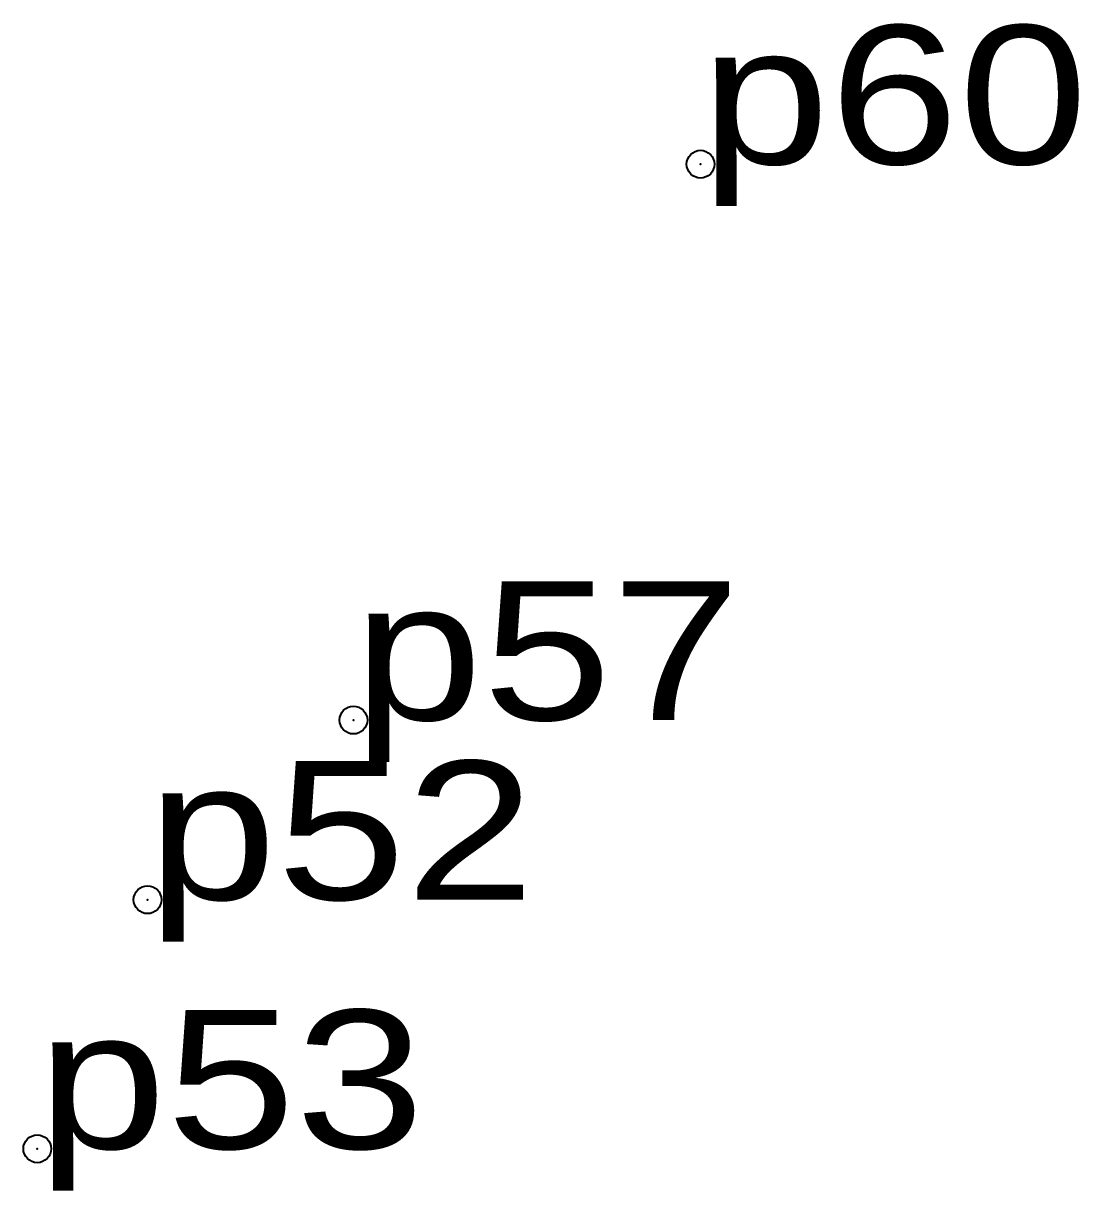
# Model space of a CAD drawing. Header units: metres. Extents: x 535834 to 552096, y 1839994 to 1851656.
# Drawn here: x 540745.45 to 540759.13, y 1850237.78 to 1850252.92 of the extents above; entities that cross this region are included whole.
import ezdxf

# ---------------------------------------------------------------- set-up
doc = ezdxf.new("R2010")
doc.units = ezdxf.units.M
doc.header["$LTSCALE"] = 0.72
doc.header["$PDMODE"] = 32
doc.header["$PDSIZE"] = 0.36
doc.layers.add('12', color=7, linetype='Continuous')
doc.layers.add('7', color=7, linetype='Continuous')

msp = doc.modelspace()

# ---------------------------------------------------------------- linework, layer by layer
at = {"layer": '7'}
for p in [(540754.23, 1850251.09), (540749.73, 1850243.88), (540747.06, 1850241.55), (540745.63, 1850238.32)]:
    msp.add_point(p, dxfattribs=at)

# ---------------------------------------------------------------- texts
at = {"layer": '12', "width": 1.25}
for s, p in [('p60', (540754.23, 1850251.09)), ('p57', (540749.73, 1850243.88)), ('p52', (540747.06, 1850241.55)), ('p53', (540745.63, 1850238.32))]:
    msp.add_text(s, height=1.8, dxfattribs=at).set_placement(p)

doc.saveas('drawing.dxf')
